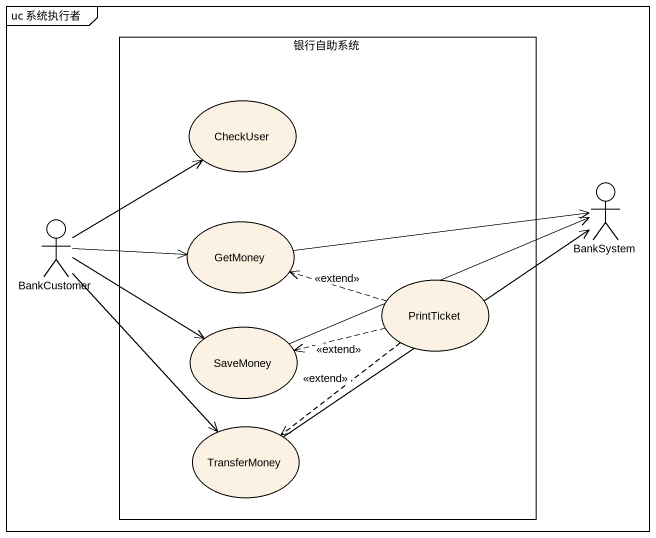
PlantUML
@startuml
mainframe uc 系统执行者
rectangle 银行自助系统 {
  usecase CheckUser
  usecase GetMoney
  usecase PrintTicket
  usecase SaveMoney
  usecase TransferMoney
}
actor BankCustomer
actor BankSystem
BankCustomer -up-> CheckUser
BankCustomer -right-> GetMoney
BankCustomer -right-> SaveMoney
BankCustomer --> TransferMoney
GetMoney -right-> BankSystem
PrintTicket .left.> GetMoney : <<extend>>
PrintTicket .left.> SaveMoney : <<extend>>
PrintTicket ..> TransferMoney : <<extend>>
SaveMoney -right-> BankSystem
TransferMoney -up-> BankSystem
@enduml
